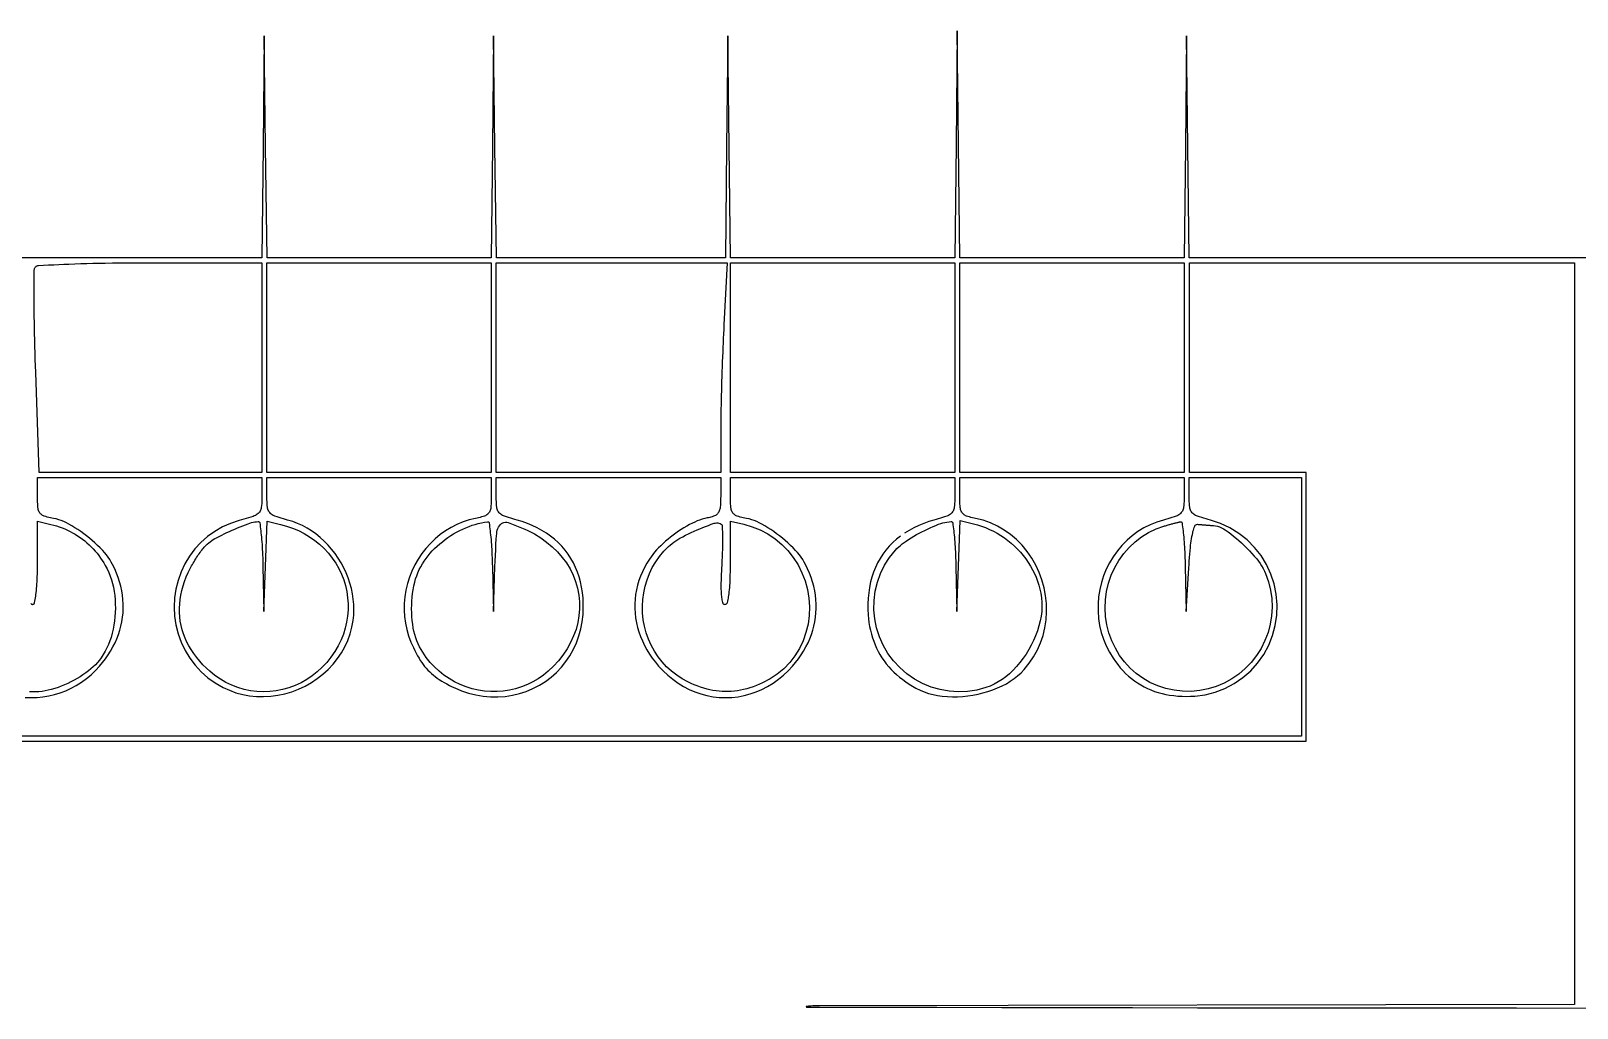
# Model space of a CAD drawing. Header units: millimetres. Extents: x -134 to 134, y -49 to 49.
# Drawn here: x -6.97 to 25.6, y 28.25 to 48.83 of the extents above; entities that cross this region are included whole.
import ezdxf

# ---------------------------------------------------------------- set-up
doc = ezdxf.new("R2010")
doc.units = ezdxf.units.MM
doc.header["$LTSCALE"] = 10
doc.header["$MEASUREMENT"] = 0

# ---------------------------------------------------------------- blocks, each defined once
blk = doc.blocks.new('DT0B-ULTRA_v_1')
at = {"color": 7, "linetype": 'Continuous', "lineweight": -3}
for points in [[(-19.172, 33.872, 0), (0.36, 33.872, 0), (19.892, 33.872, 0), (19.892, 36.699, 0), (19.892, 39.526, 0), (18.662, 39.526, 0), (17.432, 39.526, 0), (17.433, 41.737, 0), (17.435, 43.947, 0), (21.49, 43.947, 0), (25.546, 43.947, 0), (25.546, 36.134, 0), (25.546, 28.322, 0), (9.637, 28.295, 0), (9.592, 28.295, 0), (9.546, 28.294, 0), (9.5, 28.292, 0), (9.455, 28.29, 0), (9.409, 28.286, 0), (9.363, 28.283, 0), (9.362, 28.282, 0), (9.361, 28.282, 0), (9.36, 28.281, 0), (9.359, 28.28, 0), (9.358, 28.279, 0), (9.358, 28.277, 0), (9.357, 28.276, 0), (9.357, 28.276, 0), (9.358, 28.274, 0), (9.358, 28.273, 0), (9.359, 28.272, 0), (9.36, 28.271, 0), (9.361, 28.27, 0), (9.362, 28.27, 0), (9.364, 28.269, 0), (9.364, 28.269, 0), (10.737, 28.266, 0), (12.11, 28.263, 0), (13.482, 28.261, 0), (14.855, 28.259, 0), (16.228, 28.257, 0), (17.601, 28.255, 0), (19.842, 28.253, 0), (22.082, 28.251, 0), (24.323, 28.249, 0), (26.564, 28.247, 0)], [(26.01, 44.049, 0), (17.428, 44.049, 0), (17.399, 46.388, 0), (17.369, 48.727, 0), (17.345, 46.388, 0), (17.322, 44.049, 0), (14.959, 44.049, 0), (12.597, 44.049, 0), (12.567, 46.44, 0), (12.538, 48.83, 0), (12.514, 46.44, 0), (12.49, 44.049, 0), (10.128, 44.049, 0), (7.765, 44.049, 0), (7.736, 46.388, 0), (7.706, 48.727, 0), (7.682, 46.388, 0), (7.659, 44.049, 0), (5.245, 44.049, 0), (2.831, 44.049, 0), (2.801, 46.388, 0), (2.772, 48.727, 0), (2.748, 46.388, 0), (2.724, 44.049, 0), (0.362, 44.049, 0), (-2.001, 44.049, 0), (-2.03, 46.388, 0), (-2.06, 48.727, 0), (-2.084, 46.388, 0)], [(-2.084, 46.388, 0), (-2.107, 44.049, 0), (-6.937, 44.049, 0), (-11.767, 44.049, 0), (-11.796, 46.44, 0), (-11.826, 48.83, 0), (-11.85, 46.44, 0), (-11.873, 44.049, 0), (-14.236, 44.049, 0), (-16.598, 44.049, 0), (-16.628, 46.388, 0), (-16.658, 48.727, 0), (-16.681, 46.388, 0), (-16.705, 44.049, 0), (-25.647, 44.049, 0), (-34.588, 44.049, 0)], [(-2.107, 41.737, 0), (-2.107, 39.526, 0), (-4.456, 39.526, 0), (-6.804, 39.526, 0), (-6.874, 41.639, 0), (-6.879, 41.775, 0), (-6.883, 41.911, 0), (-6.887, 42.048, 0), (-6.89, 42.184, 0), (-6.894, 42.32, 0), (-6.897, 42.456, 0), (-6.899, 42.573, 0), (-6.901, 42.691, 0), (-6.903, 42.808, 0), (-6.904, 42.925, 0), (-6.905, 43.043, 0), (-6.906, 43.16, 0), (-6.906, 43.261, 0), (-6.907, 43.363, 0), (-6.907, 43.464, 0), (-6.907, 43.566, 0), (-6.907, 43.667, 0), (-6.907, 43.769, 0), (-6.906, 43.783, 0), (-6.905, 43.797, 0), (-6.901, 43.811, 0), (-6.897, 43.824, 0), (-6.891, 43.837, 0), (-6.884, 43.849, 0), (-6.876, 43.861, 0), (-6.866, 43.871, 0), (-6.854, 43.879, 0), (-6.841, 43.885, 0), (-6.828, 43.889, 0), (-6.814, 43.891, 0), (-6.708, 43.896, 0), (-6.602, 43.901, 0), (-6.495, 43.906, 0), (-6.389, 43.91, 0), (-6.283, 43.915, 0), (-6.177, 43.919, 0), (-6.049, 43.924, 0), (-5.922, 43.928, 0), (-5.794, 43.932, 0), (-5.667, 43.935, 0), (-5.539, 43.938, 0), (-5.411, 43.94, 0), (-5.254, 43.942, 0), (-5.096, 43.944, 0), (-4.939, 43.945, 0), (-4.781, 43.946, 0), (-4.623, 43.947, 0), (-4.466, 43.947, 0), (-2.107, 43.947, 0), (-2.107, 41.737, 0)], [(2.724, 41.737, 0), (2.724, 39.526, 0), (0.36, 39.526, 0), (-2.005, 39.526, 0), (-2.005, 41.737, 0), (-2.005, 43.947, 0), (0.36, 43.947, 0), (2.724, 43.947, 0), (2.724, 41.737, 0)], [(7.623, 42.636, 0), (7.619, 42.541, 0), (7.614, 42.447, 0), (7.61, 42.352, 0), (7.606, 42.258, 0), (7.602, 42.163, 0), (7.598, 42.068, 0), (7.594, 41.965, 0), (7.59, 41.861, 0), (7.586, 41.757, 0), (7.583, 41.654, 0), (7.579, 41.55, 0), (7.576, 41.446, 0), (7.573, 41.349, 0), (7.57, 41.252, 0), (7.568, 41.154, 0), (7.565, 41.057, 0), (7.563, 40.96, 0), (7.561, 40.862, 0), (7.56, 40.79, 0), (7.558, 40.717, 0), (7.557, 40.644, 0), (7.557, 40.571, 0), (7.556, 40.499, 0), (7.556, 40.426, 0), (7.556, 39.526, 0), (5.191, 39.526, 0), (2.827, 39.526, 0), (2.827, 41.737, 0), (2.827, 43.947, 0), (5.259, 43.947, 0), (7.69, 43.947, 0), (7.623, 42.636, 0)], [(12.49, 41.737, 0), (12.49, 39.526, 0), (10.126, 39.526, 0), (7.761, 39.526, 0), (7.761, 41.737, 0), (7.761, 43.947, 0), (10.126, 43.947, 0), (12.49, 43.947, 0), (12.49, 41.737, 0)], [(17.322, 41.737, 0), (17.322, 39.526, 0), (14.957, 39.526, 0), (12.593, 39.526, 0), (12.593, 41.737, 0), (12.593, 43.947, 0), (14.957, 43.947, 0), (17.322, 43.947, 0), (17.322, 41.737, 0)], [(11.342, 38.189, 0), (11.259, 38.122, 0), (11.18, 38.051, 0), (11.106, 37.974, 0), (11.037, 37.893, 0), (10.974, 37.808, 0), (10.916, 37.718, 0), (10.863, 37.625, 0), (10.816, 37.528, 0), (10.776, 37.428, 0), (10.742, 37.327, 0), (10.715, 37.223, 0), (10.691, 37.109, 0), (10.674, 36.994, 0), (10.662, 36.878, 0), (10.656, 36.762, 0), (10.655, 36.645, 0), (10.661, 36.529, 0), (10.668, 36.448, 0), (10.679, 36.366, 0), (10.693, 36.286, 0), (10.71, 36.205, 0), (10.73, 36.126, 0), (10.753, 36.047, 0), (10.779, 35.974, 0), (10.807, 35.901, 0), (10.839, 35.83, 0), (10.874, 35.76, 0), (10.912, 35.692, 0), (10.954, 35.626, 0), (10.998, 35.561, 0), (11.045, 35.498, 0), (11.095, 35.438, 0), (11.148, 35.38, 0), (11.203, 35.324, 0), (11.261, 35.271, 0), (11.324, 35.218, 0), (11.39, 35.167, 0), (11.457, 35.118, 0), (11.526, 35.072, 0), (11.596, 35.029, 0), (11.669, 34.988, 0), (11.756, 34.945, 0), (11.845, 34.908, 0), (11.937, 34.876, 0), (12.031, 34.85, 0), (12.126, 34.831, 0), (12.222, 34.817, 0), (12.331, 34.808, 0), (12.439, 34.804, 0), (12.547, 34.805, 0), (12.656, 34.811, 0), (12.763, 34.822, 0), (12.871, 34.838, 0), (12.977, 34.859, 0), (13.082, 34.884, 0), (13.186, 34.915, 0), (13.289, 34.95, 0), (13.389, 34.99, 0), (13.488, 35.035, 0), (13.574, 35.08, 0), (13.657, 35.13, 0), (13.736, 35.186, 0), (13.812, 35.246, 0), (13.884, 35.312, 0), (13.951, 35.381, 0), (14.056, 35.509, 0), (14.149, 35.645, 0), (14.23, 35.79, 0), (14.296, 35.941, 0), (14.349, 36.097, 0), (14.387, 36.258, 0), (14.412, 36.426, 0), (14.423, 36.596, 0), (14.42, 36.766, 0), (14.402, 36.935, 0), (14.371, 37.102, 0), (14.325, 37.266, 0), (14.266, 37.425, 0), (14.195, 37.578, 0), (14.11, 37.725, 0), (14.014, 37.864, 0), (13.906, 37.995, 0), (13.787, 38.116, 0), (13.663, 38.222, 0), (13.529, 38.317, 0), (13.388, 38.399, 0), (13.239, 38.467, 0), (13.084, 38.521, 0), (12.925, 38.56, 0), (12.893, 38.567, 0), (12.861, 38.575, 0), (12.829, 38.583, 0), (12.797, 38.592, 0), (12.765, 38.602, 0), (12.734, 38.612, 0), (12.716, 38.619, 0), (12.7, 38.628, 0), (12.684, 38.638, 0), (12.669, 38.65, 0), (12.656, 38.663, 0), (12.644, 38.678, 0), (12.633, 38.695, 0), (12.624, 38.713, 0), (12.616, 38.731, 0), (12.61, 38.751, 0), (12.606, 38.77, 0), (12.603, 38.79, 0), (12.6, 38.829, 0), (12.597, 38.868, 0), (12.595, 38.908, 0), (12.594, 38.947, 0), (12.593, 38.986, 0), (12.593, 39.025, 0), (12.593, 39.424, 0), (14.957, 39.424, 0), (17.322, 39.424, 0), (17.322, 39.034, 0), (17.321, 38.994, 0), (17.32, 38.955, 0), (17.319, 38.915, 0), (17.316, 38.876, 0), (17.313, 38.836, 0), (17.309, 38.797, 0), (17.306, 38.776, 0), (17.3, 38.756, 0), (17.293, 38.736, 0), (17.284, 38.717, 0), (17.272, 38.699, 0), (17.259, 38.683, 0), (17.244, 38.666, 0), (17.227, 38.651, 0), (17.209, 38.638, 0), (17.19, 38.626, 0), (17.17, 38.616, 0), (17.15, 38.608, 0), (17.106, 38.593, 0), (17.061, 38.579, 0), (17.017, 38.565, 0), (16.973, 38.552, 0), (16.928, 38.539, 0), (16.883, 38.526, 0), (16.742, 38.482, 0), (16.605, 38.427, 0), (16.473, 38.361, 0), (16.347, 38.283, 0), (16.227, 38.196, 0), (16.116, 38.1, 0), (16.01, 37.992, 0), (15.913, 37.877, 0), (15.826, 37.755, 0), (15.748, 37.626, 0), (15.68, 37.492, 0), (15.623, 37.353, 0), (15.577, 37.208, 0), (15.542, 37.061, 0), (15.518, 36.911, 0), (15.506, 36.76, 0), (15.505, 36.608, 0), (15.517, 36.456, 0), (15.539, 36.308, 0), (15.574, 36.161, 0), (15.62, 36.017, 0), (15.677, 35.878, 0), (15.744, 35.743, 0), (15.822, 35.615, 0), (15.87, 35.547, 0), (15.92, 35.481, 0), (15.973, 35.417, 0), (16.028, 35.355, 0), (16.087, 35.296, 0), (16.147, 35.24, 0), (16.208, 35.189, 0), (16.271, 35.14, 0), (16.337, 35.095, 0), (16.404, 35.053, 0), (16.474, 35.014, 0), (16.545, 34.979, 0), (16.62, 34.947, 0), (16.696, 34.918, 0), (16.774, 34.893, 0), (16.853, 34.871, 0), (16.932, 34.853, 0), (17.013, 34.839, 0), (17.101, 34.828, 0), (17.189, 34.819, 0), (17.277, 34.814, 0), (17.366, 34.812, 0), (17.455, 34.814, 0), (17.543, 34.819, 0), (17.761, 34.847, 0), (17.974, 34.901, 0), (18.18, 34.98, 0), (18.374, 35.083, 0), (18.555, 35.207, 0), (18.721, 35.352, 0), (18.868, 35.515, 0), (18.995, 35.695, 0), (19.101, 35.888, 0), (19.183, 36.092, 0), (19.24, 36.305, 0), (19.273, 36.522, 0), (19.28, 36.743, 0), (19.261, 36.963, 0), (19.217, 37.18, 0), (19.147, 37.39, 0), (19.054, 37.59, 0), (18.939, 37.778, 0), (18.802, 37.951, 0), (18.646, 38.108, 0), (18.473, 38.245, 0), (18.285, 38.361, 0), (18.084, 38.454, 0), (17.875, 38.523, 0), (17.829, 38.536, 0), (17.782, 38.549, 0), (17.736, 38.563, 0), (17.691, 38.577, 0), (17.645, 38.592, 0), (17.599, 38.607, 0), (17.578, 38.615, 0), (17.558, 38.625, 0), (17.539, 38.637, 0), (17.521, 38.65, 0), (17.503, 38.665, 0), (17.488, 38.682, 0), (17.475, 38.698, 0), (17.463, 38.716, 0), (17.454, 38.735, 0), (17.446, 38.755, 0), (17.441, 38.775, 0), (17.437, 38.796, 0), (17.433, 38.835, 0), (17.43, 38.875, 0), (17.428, 38.915, 0), (17.426, 38.954, 0), (17.425, 38.994, 0), (17.424, 39.034, 0), (17.424, 39.424, 0), (18.607, 39.424, 0), (19.789, 39.424, 0), (19.789, 36.699, 0), (19.789, 33.975, 0), (0.36, 33.975, 0), (-19.069, 33.975, 0)], [(-7.093, 34.792, 0), (-6.969, 34.787, 0), (-6.846, 34.79, 0), (-6.722, 34.801, 0), (-6.599, 34.821, 0), (-6.478, 34.849, 0), (-6.359, 34.886, 0), (-6.242, 34.931, 0), (-6.129, 34.983, 0), (-6.018, 35.044, 0), (-5.91, 35.112, 0), (-5.807, 35.187, 0), (-5.708, 35.269, 0), (-5.615, 35.356, 0), (-5.528, 35.449, 0), (-5.465, 35.525, 0), (-5.405, 35.603, 0), (-5.348, 35.685, 0), (-5.295, 35.768, 0), (-5.247, 35.854, 0), (-5.202, 35.942, 0), (-5.163, 36.028, 0), (-5.13, 36.115, 0), (-5.101, 36.204, 0), (-5.077, 36.295, 0), (-5.057, 36.386, 0), (-5.043, 36.479, 0), (-5.033, 36.572, 0), (-5.029, 36.665, 0), (-5.03, 36.758, 0), (-5.035, 36.851, 0), (-5.046, 36.944, 0), (-5.061, 37.036, 0), (-5.082, 37.131, 0), (-5.108, 37.226, 0), (-5.138, 37.319, 0), (-5.172, 37.411, 0), (-5.21, 37.501, 0), (-5.253, 37.59, 0), (-5.282, 37.643, 0), (-5.313, 37.695, 0), (-5.347, 37.746, 0), (-5.384, 37.794, 0), (-5.422, 37.841, 0), (-5.463, 37.886, 0), (-5.517, 37.941, 0), (-5.571, 37.994, 0), (-5.627, 38.046, 0), (-5.684, 38.097, 0), (-5.743, 38.146, 0), (-5.802, 38.193, 0), (-5.862, 38.239, 0), (-5.923, 38.283, 0), (-5.985, 38.325, 0), (-6.048, 38.366, 0), (-6.113, 38.406, 0), (-6.178, 38.443, 0), (-6.228, 38.47, 0), (-6.28, 38.494, 0), (-6.334, 38.515, 0), (-6.388, 38.534, 0), (-6.443, 38.549, 0), (-6.499, 38.561, 0), (-6.532, 38.567, 0), (-6.565, 38.575, 0), (-6.598, 38.583, 0), (-6.63, 38.591, 0), (-6.663, 38.6, 0), (-6.695, 38.61, 0), (-6.712, 38.617, 0), (-6.729, 38.626, 0), (-6.745, 38.636, 0), (-6.76, 38.648, 0), (-6.773, 38.661, 0), (-6.785, 38.675, 0), (-6.796, 38.692, 0), (-6.805, 38.71, 0), (-6.813, 38.728, 0), (-6.819, 38.747, 0), (-6.824, 38.767, 0), (-6.826, 38.786, 0), (-6.829, 38.826, 0), (-6.832, 38.865, 0), (-6.834, 38.905, 0), (-6.835, 38.945, 0), (-6.836, 38.984, 0), (-6.836, 39.024, 0), (-6.836, 39.424, 0), (-4.472, 39.424, 0), (-2.107, 39.424, 0), (-2.107, 39.034, 0), (-2.108, 38.994, 0), (-2.109, 38.954, 0), (-2.111, 38.914, 0), (-2.113, 38.874, 0), (-2.117, 38.834, 0), (-2.121, 38.794, 0), (-2.124, 38.773, 0), (-2.13, 38.752, 0), (-2.138, 38.732, 0), (-2.148, 38.713, 0), (-2.16, 38.696, 0), (-2.173, 38.679, 0), (-2.19, 38.663, 0), (-2.208, 38.648, 0), (-2.227, 38.634, 0), (-2.247, 38.623, 0), (-2.269, 38.613, 0), (-2.29, 38.604, 0), (-2.34, 38.588, 0), (-2.39, 38.572, 0), (-2.44, 38.557, 0), (-2.49, 38.542, 0), (-2.54, 38.528, 0), (-2.591, 38.514, 0), (-2.769, 38.457, 0), (-2.939, 38.382, 0), (-3.102, 38.289, 0), (-3.253, 38.18, 0), (-3.393, 38.056, 0), (-3.52, 37.919, 0), (-3.633, 37.767, 0), (-3.73, 37.605, 0), (-3.811, 37.434, 0), (-3.875, 37.256, 0), (-3.921, 37.073, 0), (-3.948, 36.886, 0), (-3.957, 36.695, 0), (-3.947, 36.505, 0), (-3.919, 36.317, 0), (-3.872, 36.133, 0), (-3.807, 35.954, 0), (-3.726, 35.782, 0), (-3.628, 35.621, 0), (-3.514, 35.47, 0), (-3.386, 35.331, 0), (-3.245, 35.206, 0), (-3.091, 35.096, 0), (-2.928, 35.002, 0), (-2.794, 34.941, 0), (-2.655, 34.89, 0), (-2.513, 34.851, 0), (-2.368, 34.824, 0), (-2.221, 34.809, 0), (-2.074, 34.807, 0), (-1.922, 34.816, 0), (-1.772, 34.836, 0), (-1.623, 34.868, 0), (-1.478, 34.911, 0), (-1.336, 34.964, 0), (-1.198, 35.028, 0), (-1.067, 35.103, 0), (-0.941, 35.186, 0), (-0.822, 35.28, 0), (-0.711, 35.381, 0), (-0.607, 35.492, 0), (-0.513, 35.609, 0), (-0.431, 35.73, 0), (-0.359, 35.857, 0), (-0.299, 35.989, 0), (-0.249, 36.127, 0), (-0.212, 36.268, 0), (-0.186, 36.411, 0), (-0.175, 36.524, 0), (-0.17, 36.637, 0), (-0.173, 36.75, 0), (-0.183, 36.862, 0), (-0.199, 36.974, 0), (-0.223, 37.085, 0), (-0.254, 37.198, 0), (-0.291, 37.309, 0), (-0.335, 37.417, 0), (-0.384, 37.523, 0), (-0.44, 37.626, 0), (-0.501, 37.726, 0), (-0.567, 37.822, 0), (-0.639, 37.913, 0), (-0.715, 38.001, 0), (-0.797, 38.084, 0), (-0.882, 38.162, 0), (-0.973, 38.235, 0), (-1.063, 38.299, 0), (-1.157, 38.358, 0), (-1.255, 38.41, 0), (-1.356, 38.455, 0), (-1.46, 38.494, 0), (-1.566, 38.526, 0), (-1.611, 38.539, 0), (-1.655, 38.552, 0), (-1.7, 38.565, 0), (-1.744, 38.579, 0), (-1.789, 38.593, 0), (-1.833, 38.608, 0), (-1.853, 38.616, 0), (-1.873, 38.626, 0), (-1.892, 38.638, 0), (-1.91, 38.651, 0), (-1.927, 38.666, 0), (-1.942, 38.683, 0), (-1.955, 38.699, 0), (-1.966, 38.717, 0), (-1.976, 38.736, 0), (-1.983, 38.756, 0), (-1.989, 38.776, 0), (-1.992, 38.797, 0), (-1.996, 38.836, 0), (-1.999, 38.876, 0), (-2.001, 38.915, 0), (-2.003, 38.955, 0), (-2.004, 38.994, 0), (-2.005, 39.034, 0), (-2.005, 39.424, 0), (0.36, 39.424, 0), (2.724, 39.424, 0), (2.724, 39.025, 0), (2.724, 38.986, 0), (2.723, 38.947, 0), (2.722, 38.908, 0), (2.72, 38.868, 0), (2.717, 38.829, 0), (2.714, 38.79, 0), (2.711, 38.77, 0), (2.707, 38.751, 0), (2.701, 38.731, 0), (2.693, 38.713, 0), (2.684, 38.695, 0), (2.673, 38.678, 0), (2.661, 38.663, 0), (2.648, 38.65, 0), (2.633, 38.638, 0), (2.618, 38.628, 0), (2.601, 38.619, 0), (2.583, 38.612, 0), (2.552, 38.602, 0), (2.52, 38.592, 0), (2.488, 38.583, 0), (2.456, 38.575, 0), (2.424, 38.567, 0), (2.392, 38.56, 0), (2.258, 38.528, 0), (2.128, 38.486, 0), (2.001, 38.434, 0), (1.878, 38.372, 0), (1.761, 38.301, 0), (1.649, 38.221, 0), (1.541, 38.132, 0), (1.44, 38.034, 0), (1.346, 37.93, 0), (1.26, 37.819, 0), (1.182, 37.702, 0), (1.113, 37.58, 0), (1.052, 37.453, 0), (1, 37.321, 0), (0.958, 37.187, 0), (0.926, 37.049, 0), (0.903, 36.91, 0), (0.891, 36.769, 0), (0.889, 36.63, 0), (0.897, 36.492, 0), (0.915, 36.354, 0), (0.944, 36.218, 0), (0.983, 36.085, 0), (1.032, 35.955, 0), (1.057, 35.896, 0), (1.083, 35.839, 0), (1.111, 35.782, 0), (1.14, 35.726, 0), (1.17, 35.67, 0), (1.201, 35.615, 0), (1.228, 35.571, 0), (1.257, 35.527, 0), (1.288, 35.485, 0), (1.32, 35.444, 0), (1.354, 35.404, 0), (1.389, 35.366, 0), (1.426, 35.329, 0), (1.463, 35.294, 0), (1.503, 35.26, 0), (1.543, 35.228, 0), (1.585, 35.198, 0), (1.628, 35.169, 0), (1.681, 35.136, 0), (1.734, 35.104, 0), (1.788, 35.074, 0), (1.842, 35.045, 0), (1.897, 35.017, 0), (1.953, 34.991, 0), (2.098, 34.931, 0), (2.247, 34.882, 0), (2.398, 34.845, 0), (2.553, 34.819, 0), (2.709, 34.805, 0), (2.865, 34.803, 0), (3.017, 34.813, 0), (3.168, 34.836, 0), (3.316, 34.871, 0), (3.461, 34.918, 0), (3.601, 34.976, 0), (3.736, 35.047, 0), (3.864, 35.127, 0), (3.984, 35.217, 0), (4.097, 35.318, 0), (4.2, 35.427, 0), (4.294, 35.545, 0), (4.378, 35.67, 0), (4.453, 35.804, 0), (4.517, 35.943, 0), (4.57, 36.087, 0), (4.611, 36.235, 0), (4.64, 36.385, 0), (4.657, 36.538, 0), (4.662, 36.653, 0), (4.662, 36.769, 0), (4.656, 36.884, 0), (4.644, 36.999, 0), (4.626, 37.113, 0), (4.602, 37.226, 0), (4.575, 37.329, 0), (4.54, 37.431, 0), (4.5, 37.53, 0), (4.453, 37.626, 0), (4.4, 37.72, 0), (4.342, 37.809, 0), (4.278, 37.894, 0), (4.209, 37.975, 0), (4.135, 38.052, 0), (4.057, 38.123, 0), (3.974, 38.189, 0), (3.887, 38.25, 0), (3.79, 38.309, 0), (3.69, 38.364, 0), (3.588, 38.412, 0), (3.483, 38.456, 0), (3.377, 38.494, 0), (3.268, 38.526, 0), (3.223, 38.538, 0), (3.178, 38.551, 0), (3.133, 38.565, 0), (3.088, 38.578, 0), (3.044, 38.593, 0), (3, 38.608, 0), (2.979, 38.616, 0), (2.959, 38.626, 0), (2.94, 38.638, 0), (2.922, 38.651, 0), (2.905, 38.666, 0), (2.89, 38.682, 0), (2.877, 38.699, 0), (2.865, 38.717, 0), (2.856, 38.736, 0), (2.848, 38.755, 0), (2.843, 38.776, 0), (2.84, 38.797, 0), (2.836, 38.836, 0), (2.833, 38.875, 0), (2.83, 38.915, 0), (2.828, 38.954, 0), (2.827, 38.994, 0), (2.827, 39.034, 0), (2.827, 39.424, 0), (5.191, 39.424, 0), (7.556, 39.424, 0), (7.556, 39.025, 0), (7.555, 38.987, 0), (7.555, 38.95, 0), (7.553, 38.912, 0), (7.551, 38.874, 0), (7.549, 38.837, 0), (7.546, 38.799, 0), (7.544, 38.779, 0), (7.54, 38.759, 0), (7.534, 38.739, 0), (7.527, 38.72, 0), (7.518, 38.702, 0), (7.508, 38.684, 0), (7.498, 38.67, 0), (7.486, 38.656, 0), (7.473, 38.644, 0), (7.459, 38.633, 0), (7.444, 38.624, 0), (7.428, 38.617, 0), (7.403, 38.607, 0), (7.377, 38.598, 0), (7.352, 38.59, 0), (7.326, 38.582, 0), (7.299, 38.576, 0), (7.273, 38.57, 0), (7.219, 38.558, 0), (7.166, 38.543, 0), (7.113, 38.526, 0), (7.061, 38.507, 0), (7.01, 38.485, 0), (6.96, 38.462, 0), (6.9, 38.43, 0), (6.841, 38.398, 0), (6.783, 38.363, 0), (6.725, 38.328, 0), (6.669, 38.291, 0), (6.613, 38.252, 0), (6.557, 38.211, 0), (6.502, 38.168, 0), (6.448, 38.125, 0), (6.395, 38.079, 0), (6.343, 38.033, 0), (6.292, 37.985, 0), (6.248, 37.942, 0), (6.206, 37.896, 0), (6.165, 37.85, 0), (6.126, 37.802, 0), (6.089, 37.752, 0), (6.054, 37.702, 0), (6, 37.617, 0), (5.951, 37.529, 0), (5.907, 37.439, 0), (5.868, 37.346, 0), (5.834, 37.251, 0), (5.805, 37.155, 0), (5.782, 37.058, 0), (5.765, 36.961, 0), (5.754, 36.862, 0), (5.748, 36.763, 0), (5.748, 36.664, 0), (5.753, 36.565, 0), (5.765, 36.464, 0), (5.782, 36.365, 0), (5.805, 36.266, 0), (5.833, 36.169, 0), (5.867, 36.074, 0), (5.906, 35.98, 0), (5.952, 35.885, 0), (6.002, 35.792, 0), (6.057, 35.702, 0), (6.116, 35.615, 0), (6.18, 35.53, 0), (6.248, 35.449, 0), (6.341, 35.35, 0), (6.441, 35.257, 0), (6.546, 35.172, 0), (6.657, 35.093, 0), (6.773, 35.023, 0), (6.894, 34.96, 0), (7.015, 34.908, 0), (7.139, 34.864, 0), (7.267, 34.83, 0), (7.396, 34.806, 0), (7.527, 34.792, 0), (7.659, 34.787, 0), (7.79, 34.792, 0), (7.921, 34.806, 0), (8.05, 34.83, 0), (8.178, 34.864, 0), (8.302, 34.908, 0), (8.423, 34.96, 0), (8.544, 35.023, 0), (8.66, 35.093, 0), (8.771, 35.172, 0), (8.877, 35.257, 0), (8.976, 35.35, 0), (9.069, 35.449, 0), (9.133, 35.525, 0), (9.193, 35.603, 0), (9.249, 35.685, 0), (9.302, 35.768, 0), (9.351, 35.854, 0), (9.396, 35.942, 0), (9.434, 36.028, 0), (9.468, 36.115, 0), (9.497, 36.204, 0), (9.521, 36.295, 0), (9.54, 36.386, 0), (9.555, 36.479, 0), (9.564, 36.572, 0), (9.569, 36.665, 0), (9.568, 36.758, 0), (9.562, 36.851, 0), (9.552, 36.944, 0), (9.536, 37.036, 0), (9.515, 37.131, 0), (9.49, 37.226, 0), (9.46, 37.319, 0), (9.425, 37.411, 0), (9.387, 37.501, 0), (9.345, 37.59, 0), (9.316, 37.643, 0), (9.284, 37.695, 0), (9.25, 37.746, 0), (9.214, 37.794, 0), (9.175, 37.841, 0), (9.134, 37.886, 0), (9.081, 37.941, 0), (9.026, 37.994, 0), (8.97, 38.046, 0), (8.913, 38.097, 0), (8.855, 38.146, 0), (8.795, 38.193, 0), (8.735, 38.239, 0), (8.674, 38.283, 0), (8.612, 38.325, 0), (8.549, 38.366, 0), (8.485, 38.406, 0), (8.42, 38.443, 0), (8.369, 38.47, 0), (8.317, 38.494, 0), (8.264, 38.515, 0), (8.209, 38.534, 0), (8.154, 38.549, 0), (8.098, 38.561, 0), (8.065, 38.567, 0), (8.032, 38.575, 0), (8, 38.583, 0), (7.967, 38.591, 0), (7.935, 38.6, 0), (7.903, 38.61, 0), (7.885, 38.617, 0), (7.868, 38.626, 0), (7.853, 38.636, 0), (7.838, 38.648, 0), (7.825, 38.661, 0), (7.813, 38.675, 0), (7.802, 38.692, 0), (7.792, 38.71, 0), (7.784, 38.728, 0), (7.778, 38.747, 0), (7.774, 38.767, 0), (7.771, 38.786, 0), (7.768, 38.826, 0), (7.766, 38.865, 0), (7.764, 38.905, 0), (7.762, 38.945, 0), (7.762, 38.984, 0), (7.761, 39.024, 0), (7.761, 39.424, 0), (10.126, 39.424, 0), (12.49, 39.424, 0), (12.49, 39.034, 0), (12.49, 38.994, 0), (12.489, 38.954, 0), (12.487, 38.915, 0), (12.484, 38.875, 0), (12.481, 38.836, 0), (12.477, 38.797, 0), (12.474, 38.776, 0), (12.469, 38.755, 0), (12.461, 38.736, 0), (12.452, 38.717, 0), (12.441, 38.699, 0), (12.428, 38.682, 0), (12.412, 38.666, 0), (12.395, 38.651, 0), (12.377, 38.638, 0), (12.358, 38.626, 0), (12.338, 38.616, 0), (12.318, 38.608, 0), (12.273, 38.593, 0), (12.229, 38.578, 0), (12.184, 38.565, 0), (12.139, 38.551, 0), (12.094, 38.538, 0), (12.049, 38.526, 0), (11.94, 38.494, 0), (11.833, 38.456, 0), (11.728, 38.412, 0), (11.626, 38.363, 0), (11.526, 38.309, 0), (11.429, 38.249, 0)], [(-6.975, 36.77, 0), (-6.969, 36.763, 0), (-6.962, 36.757, 0), (-6.954, 36.753, 0), (-6.945, 36.751, 0), (-6.939, 36.751, 0), (-6.93, 36.752, 0), (-6.921, 36.755, 0), (-6.913, 36.759, 0), (-6.907, 36.765, 0), (-6.901, 36.773, 0), (-6.897, 36.781, 0), (-6.896, 36.787, 0), (-6.89, 36.821, 0), (-6.884, 36.856, 0), (-6.879, 36.891, 0), (-6.874, 36.926, 0), (-6.869, 36.96, 0), (-6.865, 36.995, 0), (-6.86, 37.042, 0), (-6.855, 37.088, 0), (-6.851, 37.135, 0), (-6.848, 37.181, 0), (-6.845, 37.228, 0), (-6.843, 37.274, 0), (-6.841, 37.333, 0), (-6.839, 37.392, 0), (-6.838, 37.45, 0), (-6.837, 37.509, 0), (-6.836, 37.568, 0), (-6.836, 37.626, 0), (-6.836, 38.502, 0), (-6.553, 38.436, 0), (-6.494, 38.421, 0), (-6.435, 38.403, 0), (-6.376, 38.384, 0), (-6.318, 38.363, 0), (-6.261, 38.34, 0), (-6.205, 38.315, 0), (-6.15, 38.288, 0), (-6.096, 38.259, 0), (-6.043, 38.228, 0), (-5.991, 38.195, 0), (-5.94, 38.161, 0), (-5.89, 38.125, 0), (-5.842, 38.087, 0), (-5.795, 38.047, 0), (-5.749, 38.006, 0), (-5.705, 37.963, 0), (-5.662, 37.919, 0), (-5.621, 37.873, 0), (-5.581, 37.826, 0), (-5.543, 37.777, 0), (-5.506, 37.727, 0), (-5.471, 37.675, 0), (-5.438, 37.623, 0), (-5.407, 37.569, 0), (-5.369, 37.497, 0), (-5.335, 37.423, 0), (-5.304, 37.347, 0), (-5.278, 37.27, 0), (-5.256, 37.192, 0), (-5.238, 37.112, 0), (-5.223, 37.024, 0), (-5.21, 36.936, 0), (-5.202, 36.847, 0), (-5.197, 36.758, 0), (-5.196, 36.669, 0), (-5.198, 36.579, 0), (-5.204, 36.491, 0), (-5.213, 36.403, 0), (-5.226, 36.315, 0), (-5.242, 36.228, 0), (-5.262, 36.141, 0), (-5.286, 36.056, 0), (-5.311, 35.98, 0), (-5.339, 35.906, 0), (-5.372, 35.833, 0), (-5.409, 35.762, 0), (-5.45, 35.693, 0), (-5.495, 35.627, 0), (-5.533, 35.576, 0), (-5.574, 35.526, 0), (-5.617, 35.479, 0), (-5.663, 35.434, 0), (-5.71, 35.391, 0), (-5.76, 35.351, 0), (-5.818, 35.307, 0), (-5.878, 35.265, 0), (-5.94, 35.225, 0), (-6.002, 35.187, 0), (-6.066, 35.151, 0), (-6.131, 35.117, 0), (-6.198, 35.085, 0), (-6.266, 35.055, 0), (-6.334, 35.028, 0), (-6.404, 35.002, 0), (-6.474, 34.979, 0), (-6.545, 34.958, 0), (-6.61, 34.942, 0), (-6.675, 34.929, 0), (-6.74, 34.918, 0), (-6.806, 34.911, 0), (-6.873, 34.906, 0), (-6.939, 34.905, 0), (-7.005, 34.906, 0)], [(-2.086, 37.547, 0), (-2.065, 36.597, 0), (-2.031, 37.548, 0), (-1.997, 38.5, 0), (-1.718, 38.436, 0), (-1.589, 38.401, 0), (-1.462, 38.357, 0), (-1.339, 38.305, 0), (-1.219, 38.244, 0), (-1.105, 38.176, 0), (-0.995, 38.099, 0), (-0.893, 38.017, 0), (-0.797, 37.927, 0), (-0.709, 37.83, 0), (-0.627, 37.727, 0), (-0.554, 37.619, 0), (-0.489, 37.505, 0), (-0.433, 37.389, 0), (-0.386, 37.268, 0), (-0.349, 37.145, 0), (-0.32, 37.019, 0), (-0.302, 36.891, 0), (-0.293, 36.763, 0), (-0.294, 36.633, 0), (-0.304, 36.504, 0), (-0.324, 36.376, 0), (-0.354, 36.25, 0), (-0.392, 36.126, 0), (-0.44, 36.006, 0), (-0.502, 35.879, 0), (-0.574, 35.756, 0), (-0.654, 35.64, 0), (-0.742, 35.529, 0), (-0.838, 35.425, 0), (-0.942, 35.329, 0), (-1.05, 35.243, 0), (-1.164, 35.166, 0), (-1.284, 35.098, 0), (-1.41, 35.04, 0), (-1.539, 34.992, 0), (-1.672, 34.954, 0), (-1.805, 34.928, 0), (-1.941, 34.912, 0), (-2.077, 34.907, 0), (-2.213, 34.914, 0), (-2.348, 34.931, 0), (-2.481, 34.959, 0), (-2.613, 34.999, 0), (-2.741, 35.048, 0), (-2.865, 35.107, 0), (-2.984, 35.176, 0), (-3.097, 35.254, 0), (-3.204, 35.341, 0), (-3.278, 35.409, 0), (-3.35, 35.48, 0), (-3.417, 35.555, 0), (-3.481, 35.633, 0), (-3.542, 35.714, 0), (-3.599, 35.797, 0), (-3.647, 35.876, 0), (-3.69, 35.957, 0), (-3.728, 36.041, 0), (-3.761, 36.127, 0), (-3.788, 36.215, 0), (-3.811, 36.304, 0), (-3.828, 36.394, 0), (-3.839, 36.485, 0), (-3.845, 36.576, 0), (-3.846, 36.668, 0), (-3.841, 36.759, 0), (-3.83, 36.85, 0), (-3.814, 36.948, 0), (-3.792, 37.045, 0), (-3.766, 37.14, 0), (-3.736, 37.235, 0), (-3.701, 37.328, 0), (-3.662, 37.419, 0), (-3.648, 37.448, 0), (-3.634, 37.477, 0), (-3.62, 37.506, 0), (-3.605, 37.534, 0), (-3.589, 37.562, 0), (-3.574, 37.59, 0), (-3.557, 37.62, 0), (-3.539, 37.649, 0), (-3.521, 37.679, 0), (-3.503, 37.708, 0), (-3.484, 37.736, 0), (-3.466, 37.765, 0), (-3.448, 37.791, 0), (-3.43, 37.817, 0), (-3.411, 37.843, 0), (-3.393, 37.868, 0), (-3.374, 37.893, 0), (-3.355, 37.918, 0), (-3.34, 37.937, 0), (-3.325, 37.954, 0), (-3.309, 37.971, 0), (-3.293, 37.988, 0), (-3.277, 38.004, 0), (-3.259, 38.02, 0), (-3.229, 38.045, 0), (-3.198, 38.07, 0), (-3.166, 38.093, 0), (-3.134, 38.115, 0), (-3.1, 38.135, 0), (-3.065, 38.154, 0), (-3.011, 38.183, 0), (-2.956, 38.21, 0), (-2.901, 38.237, 0), (-2.846, 38.263, 0), (-2.79, 38.289, 0), (-2.734, 38.314, 0), (-2.678, 38.338, 0), (-2.622, 38.362, 0), (-2.566, 38.385, 0), (-2.509, 38.407, 0), (-2.452, 38.429, 0), (-2.395, 38.45, 0), (-2.361, 38.462, 0), (-2.327, 38.472, 0), (-2.292, 38.48, 0), (-2.256, 38.486, 0), (-2.22, 38.491, 0), (-2.184, 38.494, 0), (-2.178, 38.494, 0), (-2.172, 38.492, 0), (-2.167, 38.489, 0), (-2.162, 38.485, 0), (-2.158, 38.48, 0), (-2.155, 38.475, 0), (-2.153, 38.469, 0), (-2.153, 38.468, 0), (-2.148, 38.426, 0), (-2.143, 38.384, 0), (-2.138, 38.343, 0), (-2.133, 38.301, 0), (-2.128, 38.259, 0), (-2.124, 38.218, 0), (-2.119, 38.167, 0), (-2.114, 38.116, 0), (-2.11, 38.065, 0), (-2.106, 38.014, 0), (-2.103, 37.963, 0), (-2.1, 37.912, 0), (-2.097, 37.851, 0), (-2.094, 37.79, 0), (-2.092, 37.73, 0), (-2.089, 37.669, 0), (-2.088, 37.608, 0), (-2.086, 37.547, 0)], [(2.746, 37.547, 0), (2.767, 36.597, 0), (2.801, 37.547, 0), (2.805, 37.664, 0), (2.81, 37.78, 0), (2.816, 37.896, 0), (2.822, 38.012, 0), (2.829, 38.129, 0), (2.837, 38.245, 0), (2.841, 38.279, 0), (2.849, 38.313, 0), (2.861, 38.346, 0), (2.877, 38.377, 0), (2.896, 38.406, 0), (2.918, 38.433, 0), (2.939, 38.452, 0), (2.964, 38.467, 0), (2.991, 38.477, 0), (3.02, 38.481, 0), (3.049, 38.48, 0), (3.077, 38.473, 0), (3.148, 38.448, 0), (3.218, 38.421, 0), (3.288, 38.394, 0), (3.358, 38.365, 0), (3.427, 38.335, 0), (3.495, 38.304, 0), (3.633, 38.234, 0), (3.765, 38.154, 0), (3.89, 38.064, 0), (4.008, 37.965, 0), (4.118, 37.857, 0), (4.22, 37.741, 0), (4.307, 37.623, 0), (4.383, 37.498, 0), (4.447, 37.367, 0), (4.5, 37.231, 0), (4.54, 37.09, 0), (4.567, 36.947, 0), (4.582, 36.802, 0), (4.583, 36.655, 0), (4.571, 36.51, 0), (4.547, 36.366, 0), (4.509, 36.224, 0), (4.459, 36.087, 0), (4.395, 35.947, 0), (4.319, 35.812, 0), (4.234, 35.683, 0), (4.14, 35.561, 0), (4.036, 35.447, 0), (3.924, 35.341, 0), (3.822, 35.258, 0), (3.714, 35.183, 0), (3.601, 35.117, 0), (3.483, 35.06, 0), (3.362, 35.012, 0), (3.236, 34.973, 0), (3.108, 34.944, 0), (2.977, 34.925, 0), (2.845, 34.915, 0), (2.713, 34.915, 0), (2.581, 34.925, 0), (2.451, 34.945, 0), (2.322, 34.974, 0), (2.195, 35.014, 0), (2.071, 35.062, 0), (1.952, 35.12, 0), (1.837, 35.186, 0), (1.727, 35.26, 0), (1.624, 35.343, 0), (1.527, 35.433, 0), (1.437, 35.529, 0), (1.355, 35.633, 0), (1.28, 35.742, 0), (1.214, 35.857, 0), (1.183, 35.919, 0), (1.156, 35.983, 0), (1.131, 36.049, 0), (1.111, 36.116, 0), (1.093, 36.184, 0), (1.08, 36.252, 0), (1.068, 36.332, 0), (1.058, 36.413, 0), (1.051, 36.494, 0), (1.047, 36.575, 0), (1.046, 36.656, 0), (1.047, 36.738, 0), (1.051, 36.819, 0), (1.058, 36.899, 0), (1.067, 36.98, 0), (1.08, 37.06, 0), (1.094, 37.14, 0), (1.112, 37.219, 0), (1.13, 37.287, 0), (1.152, 37.353, 0), (1.177, 37.418, 0), (1.205, 37.482, 0), (1.237, 37.544, 0), (1.272, 37.604, 0), (1.31, 37.662, 0), (1.349, 37.718, 0), (1.391, 37.773, 0), (1.435, 37.826, 0), (1.481, 37.877, 0), (1.529, 37.926, 0), (1.582, 37.976, 0), (1.637, 38.024, 0), (1.693, 38.07, 0), (1.75, 38.115, 0), (1.809, 38.157, 0), (1.87, 38.198, 0), (1.931, 38.236, 0), (1.994, 38.272, 0), (2.058, 38.306, 0), (2.123, 38.337, 0), (2.189, 38.366, 0), (2.255, 38.393, 0), (2.319, 38.416, 0), (2.383, 38.436, 0), (2.448, 38.454, 0), (2.514, 38.469, 0), (2.58, 38.48, 0), (2.647, 38.489, 0), (2.653, 38.49, 0), (2.659, 38.488, 0), (2.664, 38.486, 0), (2.669, 38.483, 0), (2.673, 38.478, 0), (2.676, 38.473, 0), (2.678, 38.467, 0), (2.679, 38.465, 0), (2.684, 38.424, 0), (2.689, 38.382, 0), (2.694, 38.341, 0), (2.699, 38.299, 0), (2.703, 38.258, 0), (2.708, 38.216, 0), (2.713, 38.166, 0), (2.718, 38.115, 0), (2.722, 38.064, 0), (2.726, 38.013, 0), (2.729, 37.962, 0), (2.732, 37.911, 0), (2.735, 37.851, 0), (2.738, 37.79, 0), (2.74, 37.729, 0), (2.742, 37.669, 0), (2.744, 37.608, 0), (2.746, 37.547, 0)], [(7.577, 37.577, 0), (7.574, 37.514, 0), (7.571, 37.451, 0), (7.568, 37.388, 0), (7.565, 37.325, 0), (7.563, 37.262, 0), (7.561, 37.199, 0), (7.561, 37.157, 0), (7.561, 37.116, 0), (7.562, 37.074, 0), (7.563, 37.032, 0), (7.566, 36.991, 0), (7.569, 36.949, 0), (7.571, 36.922, 0), (7.574, 36.896, 0), (7.578, 36.87, 0), (7.583, 36.843, 0), (7.588, 36.817, 0), (7.594, 36.791, 0), (7.598, 36.781, 0), (7.603, 36.771, 0), (7.611, 36.763, 0), (7.62, 36.757, 0), (7.63, 36.753, 0), (7.641, 36.751, 0), (7.645, 36.751, 0), (7.657, 36.752, 0), (7.667, 36.755, 0), (7.677, 36.761, 0), (7.686, 36.769, 0), (7.692, 36.778, 0), (7.697, 36.788, 0), (7.698, 36.792, 0), (7.705, 36.821, 0), (7.712, 36.851, 0), (7.718, 36.88, 0), (7.723, 36.91, 0), (7.728, 36.94, 0), (7.732, 36.97, 0), (7.738, 37.015, 0), (7.743, 37.06, 0), (7.747, 37.105, 0), (7.75, 37.15, 0), (7.753, 37.195, 0), (7.755, 37.24, 0), (7.757, 37.304, 0), (7.758, 37.369, 0), (7.76, 37.433, 0), (7.761, 37.498, 0), (7.761, 37.562, 0), (7.761, 37.626, 0), (7.761, 38.502, 0), (8.044, 38.437, 0), (8.22, 38.387, 0), (8.389, 38.319, 0), (8.551, 38.234, 0), (8.703, 38.132, 0), (8.843, 38.015, 0), (8.97, 37.884, 0), (9.085, 37.738, 0), (9.185, 37.582, 0), (9.269, 37.417, 0), (9.335, 37.244, 0), (9.384, 37.065, 0), (9.415, 36.883, 0), (9.428, 36.7, 0), (9.421, 36.517, 0), (9.396, 36.335, 0), (9.353, 36.157, 0), (9.291, 35.984, 0), (9.213, 35.819, 0), (9.119, 35.666, 0), (9.01, 35.524, 0), (8.886, 35.394, 0), (8.748, 35.279, 0), (8.599, 35.179, 0), (8.44, 35.096, 0), (8.374, 35.068, 0), (8.308, 35.041, 0), (8.241, 35.017, 0), (8.173, 34.995, 0), (8.105, 34.975, 0), (8.035, 34.957, 0), (7.972, 34.943, 0), (7.909, 34.931, 0), (7.845, 34.923, 0), (7.78, 34.917, 0), (7.716, 34.913, 0), (7.651, 34.913, 0), (7.587, 34.915, 0), (7.522, 34.92, 0), (7.458, 34.927, 0), (7.394, 34.938, 0), (7.331, 34.95, 0), (7.268, 34.966, 0), (7.199, 34.986, 0), (7.131, 35.008, 0), (7.064, 35.032, 0), (6.998, 35.058, 0), (6.932, 35.086, 0), (6.867, 35.116, 0), (6.745, 35.181, 0), (6.629, 35.257, 0), (6.519, 35.342, 0), (6.417, 35.436, 0), (6.323, 35.538, 0), (6.238, 35.648, 0), (6.16, 35.766, 0), (6.093, 35.89, 0), (6.035, 36.019, 0), (5.988, 36.152, 0), (5.951, 36.289, 0), (5.926, 36.428, 0), (5.911, 36.569, 0), (5.907, 36.711, 0), (5.915, 36.852, 0), (5.934, 36.993, 0), (5.964, 37.132, 0), (6.004, 37.268, 0), (6.055, 37.399, 0), (6.116, 37.525, 0), (6.187, 37.646, 0), (6.268, 37.76, 0), (6.358, 37.868, 0), (6.457, 37.967, 0), (6.494, 38.001, 0), (6.533, 38.033, 0), (6.572, 38.063, 0), (6.613, 38.091, 0), (6.655, 38.118, 0), (6.698, 38.143, 0), (6.757, 38.175, 0), (6.817, 38.206, 0), (6.877, 38.236, 0), (6.937, 38.265, 0), (6.998, 38.293, 0), (7.059, 38.32, 0), (7.118, 38.345, 0), (7.178, 38.369, 0), (7.238, 38.393, 0), (7.298, 38.415, 0), (7.358, 38.437, 0), (7.419, 38.458, 0), (7.443, 38.464, 0), (7.468, 38.467, 0), (7.493, 38.466, 0), (7.518, 38.461, 0), (7.542, 38.453, 0), (7.564, 38.442, 0), (7.571, 38.437, 0), (7.576, 38.431, 0), (7.581, 38.425, 0), (7.584, 38.418, 0), (7.586, 38.41, 0), (7.587, 38.402, 0), (7.589, 38.364, 0), (7.59, 38.326, 0), (7.591, 38.287, 0), (7.592, 38.249, 0), (7.593, 38.211, 0), (7.593, 38.172, 0), (7.594, 38.126, 0), (7.594, 38.081, 0), (7.594, 38.035, 0), (7.593, 37.989, 0), (7.592, 37.943, 0), (7.591, 37.897, 0), (7.589, 37.844, 0), (7.588, 37.79, 0), (7.585, 37.737, 0), (7.583, 37.684, 0), (7.58, 37.631, 0), (7.577, 37.577, 0)], [(12.511, 37.547, 0), (12.533, 36.597, 0), (12.567, 37.558, 0), (12.601, 38.519, 0), (12.88, 38.45, 0), (12.967, 38.426, 0), (13.053, 38.399, 0), (13.137, 38.367, 0), (13.22, 38.331, 0), (13.301, 38.291, 0), (13.381, 38.248, 0), (13.458, 38.201, 0), (13.534, 38.15, 0), (13.607, 38.096, 0), (13.677, 38.038, 0), (13.745, 37.977, 0), (13.81, 37.913, 0), (13.871, 37.847, 0), (13.929, 37.779, 0), (13.984, 37.707, 0), (14.035, 37.633, 0), (14.083, 37.557, 0), (14.127, 37.479, 0), (14.166, 37.401, 0), (14.201, 37.321, 0), (14.232, 37.239, 0), (14.259, 37.156, 0), (14.282, 37.072, 0), (14.3, 36.986, 0), (14.315, 36.89, 0), (14.323, 36.792, 0), (14.324, 36.694, 0), (14.318, 36.597, 0), (14.306, 36.5, 0), (14.287, 36.404, 0), (14.26, 36.298, 0), (14.227, 36.194, 0), (14.189, 36.091, 0), (14.146, 35.991, 0), (14.098, 35.892, 0), (14.046, 35.797, 0), (13.989, 35.704, 0), (13.927, 35.614, 0), (13.861, 35.528, 0), (13.79, 35.445, 0), (13.716, 35.365, 0), (13.638, 35.289, 0), (13.564, 35.226, 0), (13.487, 35.169, 0), (13.405, 35.117, 0), (13.32, 35.071, 0), (13.232, 35.031, 0), (13.141, 34.997, 0), (12.952, 34.946, 0), (12.759, 34.916, 0), (12.564, 34.908, 0), (12.369, 34.92, 0), (12.177, 34.954, 0), (11.989, 35.008, 0), (11.808, 35.083, 0), (11.636, 35.177, 0), (11.476, 35.289, 0), (11.328, 35.418, 0), (11.195, 35.562, 0), (11.079, 35.719, 0), (10.98, 35.888, 0), (10.901, 36.067, 0), (10.841, 36.253, 0), (10.802, 36.444, 0), (10.784, 36.639, 0), (10.787, 36.834, 0), (10.812, 37.028, 0), (10.858, 37.217, 0), (10.924, 37.4, 0), (11.01, 37.575, 0), (11.114, 37.739, 0), (11.236, 37.89, 0), (11.27, 37.926, 0), (11.306, 37.961, 0), (11.342, 37.994, 0), (11.381, 38.026, 0), (11.42, 38.056, 0), (11.461, 38.084, 0), (11.515, 38.12, 0), (11.57, 38.154, 0), (11.626, 38.188, 0), (11.683, 38.22, 0), (11.74, 38.251, 0), (11.797, 38.282, 0), (11.854, 38.31, 0), (11.912, 38.338, 0), (11.97, 38.364, 0), (12.029, 38.39, 0), (12.088, 38.414, 0), (12.148, 38.437, 0), (12.191, 38.452, 0), (12.234, 38.465, 0), (12.278, 38.476, 0), (12.323, 38.484, 0), (12.368, 38.49, 0), (12.413, 38.494, 0), (12.419, 38.494, 0), (12.425, 38.492, 0), (12.431, 38.489, 0), (12.436, 38.485, 0), (12.44, 38.48, 0), (12.443, 38.475, 0), (12.444, 38.469, 0), (12.445, 38.468, 0), (12.45, 38.426, 0), (12.455, 38.384, 0), (12.46, 38.343, 0), (12.465, 38.301, 0), (12.469, 38.259, 0), (12.474, 38.218, 0), (12.479, 38.167, 0), (12.483, 38.116, 0), (12.488, 38.065, 0), (12.491, 38.014, 0), (12.495, 37.963, 0), (12.498, 37.912, 0), (12.501, 37.851, 0), (12.504, 37.79, 0), (12.506, 37.73, 0), (12.508, 37.669, 0), (12.51, 37.608, 0), (12.511, 37.547, 0)], [(17.341, 37.547, 0), (17.361, 36.597, 0), (17.418, 37.522, 0), (17.423, 37.593, 0), (17.428, 37.664, 0), (17.433, 37.735, 0), (17.439, 37.807, 0), (17.445, 37.878, 0), (17.452, 37.949, 0), (17.456, 37.995, 0), (17.462, 38.041, 0), (17.468, 38.088, 0), (17.476, 38.134, 0), (17.484, 38.18, 0), (17.493, 38.225, 0), (17.499, 38.254, 0), (17.506, 38.283, 0), (17.514, 38.312, 0), (17.522, 38.34, 0), (17.532, 38.369, 0), (17.542, 38.397, 0), (17.547, 38.408, 0), (17.555, 38.418, 0), (17.565, 38.427, 0), (17.577, 38.433, 0), (17.589, 38.436, 0), (17.602, 38.437, 0), (17.604, 38.437, 0), (17.615, 38.436, 0), (17.625, 38.435, 0), (17.636, 38.434, 0), (17.647, 38.433, 0), (17.657, 38.432, 0), (17.668, 38.432, 0), (17.682, 38.431, 0), (17.697, 38.429, 0), (17.711, 38.428, 0), (17.726, 38.427, 0), (17.74, 38.426, 0), (17.754, 38.425, 0), (17.77, 38.424, 0), (17.786, 38.422, 0), (17.801, 38.421, 0), (17.817, 38.42, 0), (17.833, 38.419, 0), (17.848, 38.418, 0), (17.863, 38.416, 0), (17.877, 38.415, 0), (17.892, 38.414, 0), (17.906, 38.413, 0), (17.92, 38.412, 0), (17.935, 38.411, 0), (17.98, 38.406, 0), (18.024, 38.396, 0), (18.066, 38.383, 0), (18.108, 38.366, 0), (18.148, 38.345, 0), (18.186, 38.321, 0), (18.246, 38.278, 0), (18.305, 38.234, 0), (18.362, 38.188, 0), (18.419, 38.141, 0), (18.475, 38.093, 0), (18.53, 38.044, 0), (18.586, 37.991, 0), (18.641, 37.937, 0), (18.695, 37.881, 0), (18.747, 37.824, 0), (18.798, 37.766, 0), (18.848, 37.707, 0), (18.885, 37.659, 0), (18.919, 37.61, 0), (18.952, 37.559, 0), (18.981, 37.507, 0), (19.009, 37.453, 0), (19.033, 37.398, 0), (19.095, 37.228, 0), (19.138, 37.052, 0), (19.164, 36.872, 0), (19.172, 36.691, 0), (19.161, 36.51, 0), (19.133, 36.331, 0), (19.086, 36.156, 0), (19.022, 35.987, 0), (18.941, 35.824, 0), (18.844, 35.671, 0), (18.732, 35.528, 0), (18.607, 35.398, 0), (18.469, 35.281, 0), (18.321, 35.179, 0), (18.162, 35.092, 0), (17.996, 35.022, 0), (17.824, 34.97, 0), (17.647, 34.935, 0), (17.467, 34.918, 0), (17.288, 34.92, 0), (17.109, 34.94, 0), (16.933, 34.978, 0), (16.762, 35.035, 0), (16.598, 35.108, 0), (16.448, 35.194, 0), (16.308, 35.295, 0), (16.179, 35.41, 0), (16.062, 35.538, 0), (15.959, 35.676, 0), (15.87, 35.825, 0), (15.795, 35.985, 0), (15.736, 36.151, 0), (15.693, 36.322, 0), (15.666, 36.497, 0), (15.656, 36.673, 0), (15.663, 36.849, 0), (15.687, 37.024, 0), (15.728, 37.196, 0), (15.785, 37.363, 0), (15.857, 37.524, 0), (15.945, 37.677, 0), (16.047, 37.821, 0), (16.16, 37.951, 0), (16.286, 38.069, 0), (16.423, 38.174, 0), (16.571, 38.264, 0), (16.727, 38.339, 0), (16.889, 38.397, 0), (16.908, 38.402, 0), (16.926, 38.408, 0), (16.945, 38.413, 0), (16.964, 38.419, 0), (16.983, 38.424, 0), (17.001, 38.43, 0), (17.019, 38.435, 0), (17.037, 38.439, 0), (17.055, 38.444, 0), (17.073, 38.449, 0), (17.09, 38.454, 0), (17.108, 38.459, 0), (17.123, 38.463, 0), (17.139, 38.466, 0), (17.154, 38.47, 0), (17.169, 38.474, 0), (17.184, 38.478, 0), (17.199, 38.481, 0), (17.207, 38.483, 0), (17.214, 38.485, 0), (17.222, 38.486, 0), (17.229, 38.487, 0), (17.237, 38.489, 0), (17.245, 38.489, 0), (17.251, 38.49, 0), (17.256, 38.488, 0), (17.262, 38.486, 0), (17.267, 38.483, 0), (17.271, 38.478, 0), (17.274, 38.473, 0), (17.276, 38.467, 0), (17.276, 38.465, 0), (17.281, 38.424, 0), (17.286, 38.382, 0), (17.291, 38.341, 0), (17.296, 38.299, 0), (17.3, 38.258, 0), (17.305, 38.216, 0), (17.31, 38.166, 0), (17.314, 38.115, 0), (17.318, 38.064, 0), (17.322, 38.013, 0), (17.325, 37.962, 0), (17.328, 37.911, 0), (17.331, 37.851, 0), (17.334, 37.79, 0), (17.336, 37.729, 0), (17.338, 37.669, 0), (17.34, 37.608, 0), (17.341, 37.547, 0)]]:
    blk.add_polyline3d(points, dxfattribs=at)

msp = doc.modelspace()

# ---------------------------------------------------------------- block references
msp.add_blockref('DT0B-ULTRA_v_1', (0, 0))

doc.saveas('drawing.dxf')
